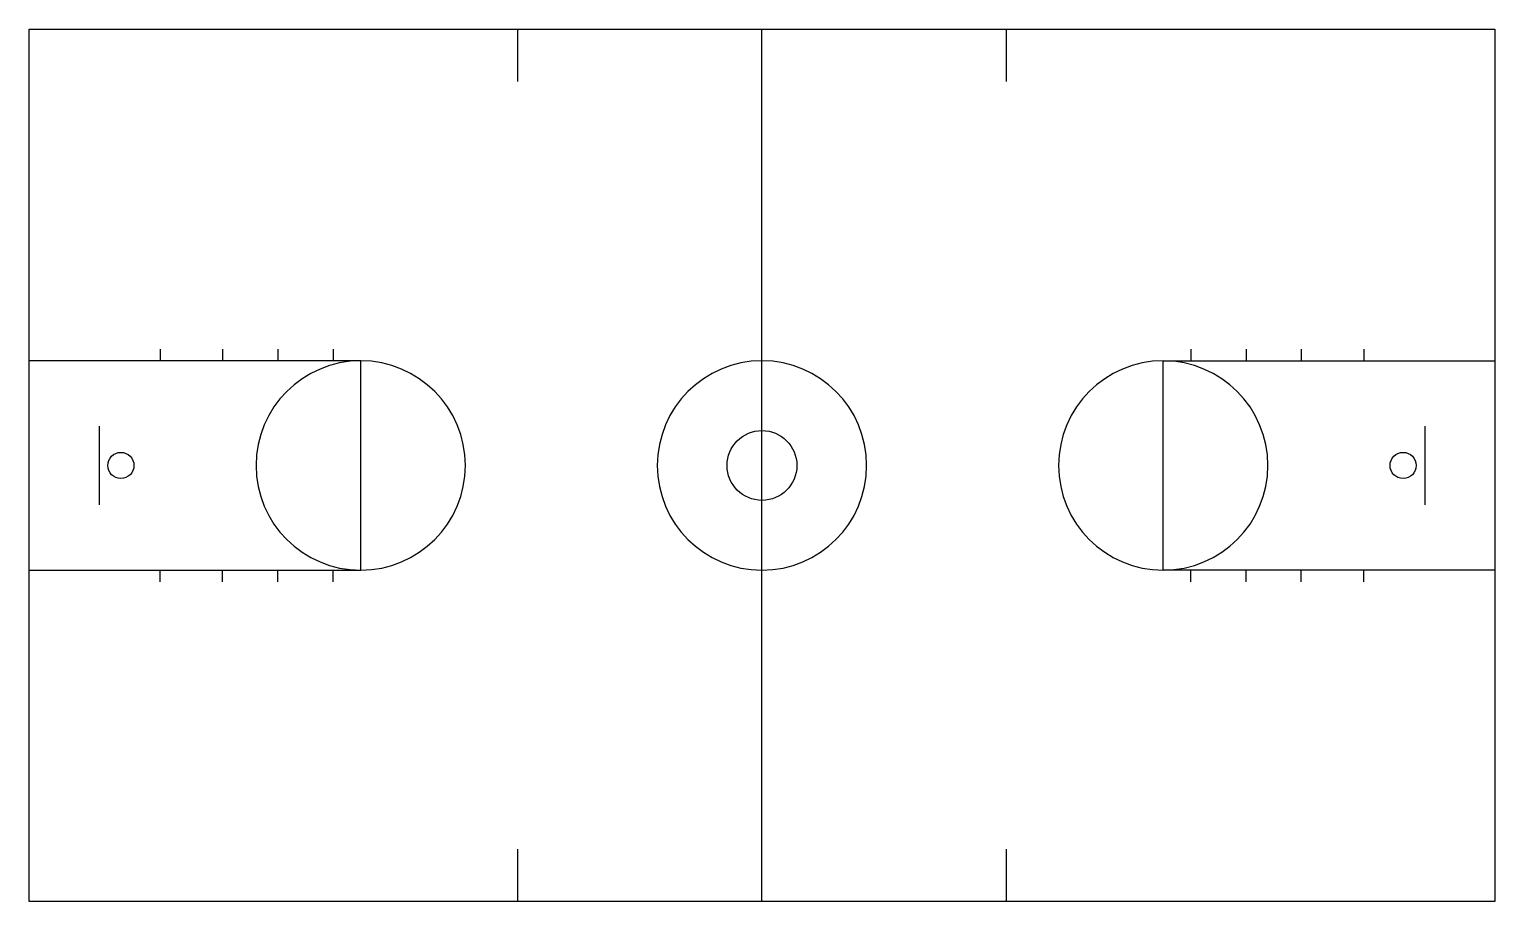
# Model space of a CAD drawing. Header units: millimetres. Extents: x 981.5 to 1006.7, y 1175.4 to 1190.4.
import ezdxf

# ---------------------------------------------------------------- set-up
doc = ezdxf.new("R2010")
doc.units = ezdxf.units.MM
doc.header["$LTSCALE"] = 10
doc.layers.add('Campos_e_Quadras', color=3, linetype='Continuous')

msp = doc.modelspace()

# ---------------------------------------------------------------- linework, layer by layer
at = {"layer": 'Campos_e_Quadras'}
for p, q in [((981.494, 1190.446), (1006.694, 1190.446)), ((981.494, 1175.446), (981.494, 1190.446)), ((1006.694, 1190.446), (1006.694, 1175.446)), ((987.194, 1184.746), (981.494, 1184.746)), ((987.194, 1181.146), (987.194, 1184.746)), ((1000.994, 1184.746), (1006.694, 1184.746)), ((1000.994, 1181.146), (1000.994, 1184.746)), ((982.694, 1183.621), (982.694, 1182.271)), ((1005.494, 1183.621), (1005.494, 1182.271)), ((981.494, 1181.146), (987.194, 1181.146)), ((1006.694, 1181.146), (1000.994, 1181.146)), ((1006.694, 1175.446), (981.494, 1175.446))]:
    msp.add_line(p, q, dxfattribs=at)
for points in [[(989.894, 1189.546), (989.894, 1190.446)], [(994.094, 1175.446), (994.094, 1190.446)], [(998.294, 1190.446), (998.294, 1189.546)], [(983.744, 1184.946), (983.744, 1184.746)], [(984.819, 1184.946), (984.819, 1184.746)], [(985.769, 1184.946), (985.769, 1184.746)], [(986.719, 1184.946), (986.719, 1184.746)], [(1001.469, 1184.946), (1001.469, 1184.746)], [(1002.419, 1184.946), (1002.419, 1184.746)], [(1003.369, 1184.946), (1003.369, 1184.746)], [(1004.444, 1184.946), (1004.444, 1184.746)], [(983.744, 1180.946), (983.744, 1181.146)], [(984.819, 1180.946), (984.819, 1181.146)], [(985.769, 1180.946), (985.769, 1181.146)], [(986.719, 1180.946), (986.719, 1181.146)], [(1001.469, 1180.946), (1001.469, 1181.146)], [(1002.419, 1180.946), (1002.419, 1181.146)], [(1003.369, 1180.946), (1003.369, 1181.146)], [(1004.444, 1180.946), (1004.444, 1181.146)], [(989.894, 1175.446), (989.894, 1176.346)], [(998.294, 1176.346), (998.294, 1175.446)]]:
    msp.add_lwpolyline(points, dxfattribs=at)
msp.add_lwpolyline([(992.294, 1182.946, 1), (995.894, 1182.946, 1)], format="xyb", close=True, dxfattribs=at)
for centre, radius in [((994.094, 1182.946), 0.6), ((983.069, 1182.946), 0.225), ((1005.119, 1182.946), 0.225)]:
    msp.add_circle(centre, radius, dxfattribs=at)
for centre, start, end in [((987.194, 1182.946), 90, 270), ((987.194, 1182.946), 270, 90), ((1000.994, 1182.946), 90, 270), ((1000.994, 1182.946), 270, 90)]:
    msp.add_arc(centre, 1.8, start, end, dxfattribs=at)

doc.saveas('drawing.dxf')
